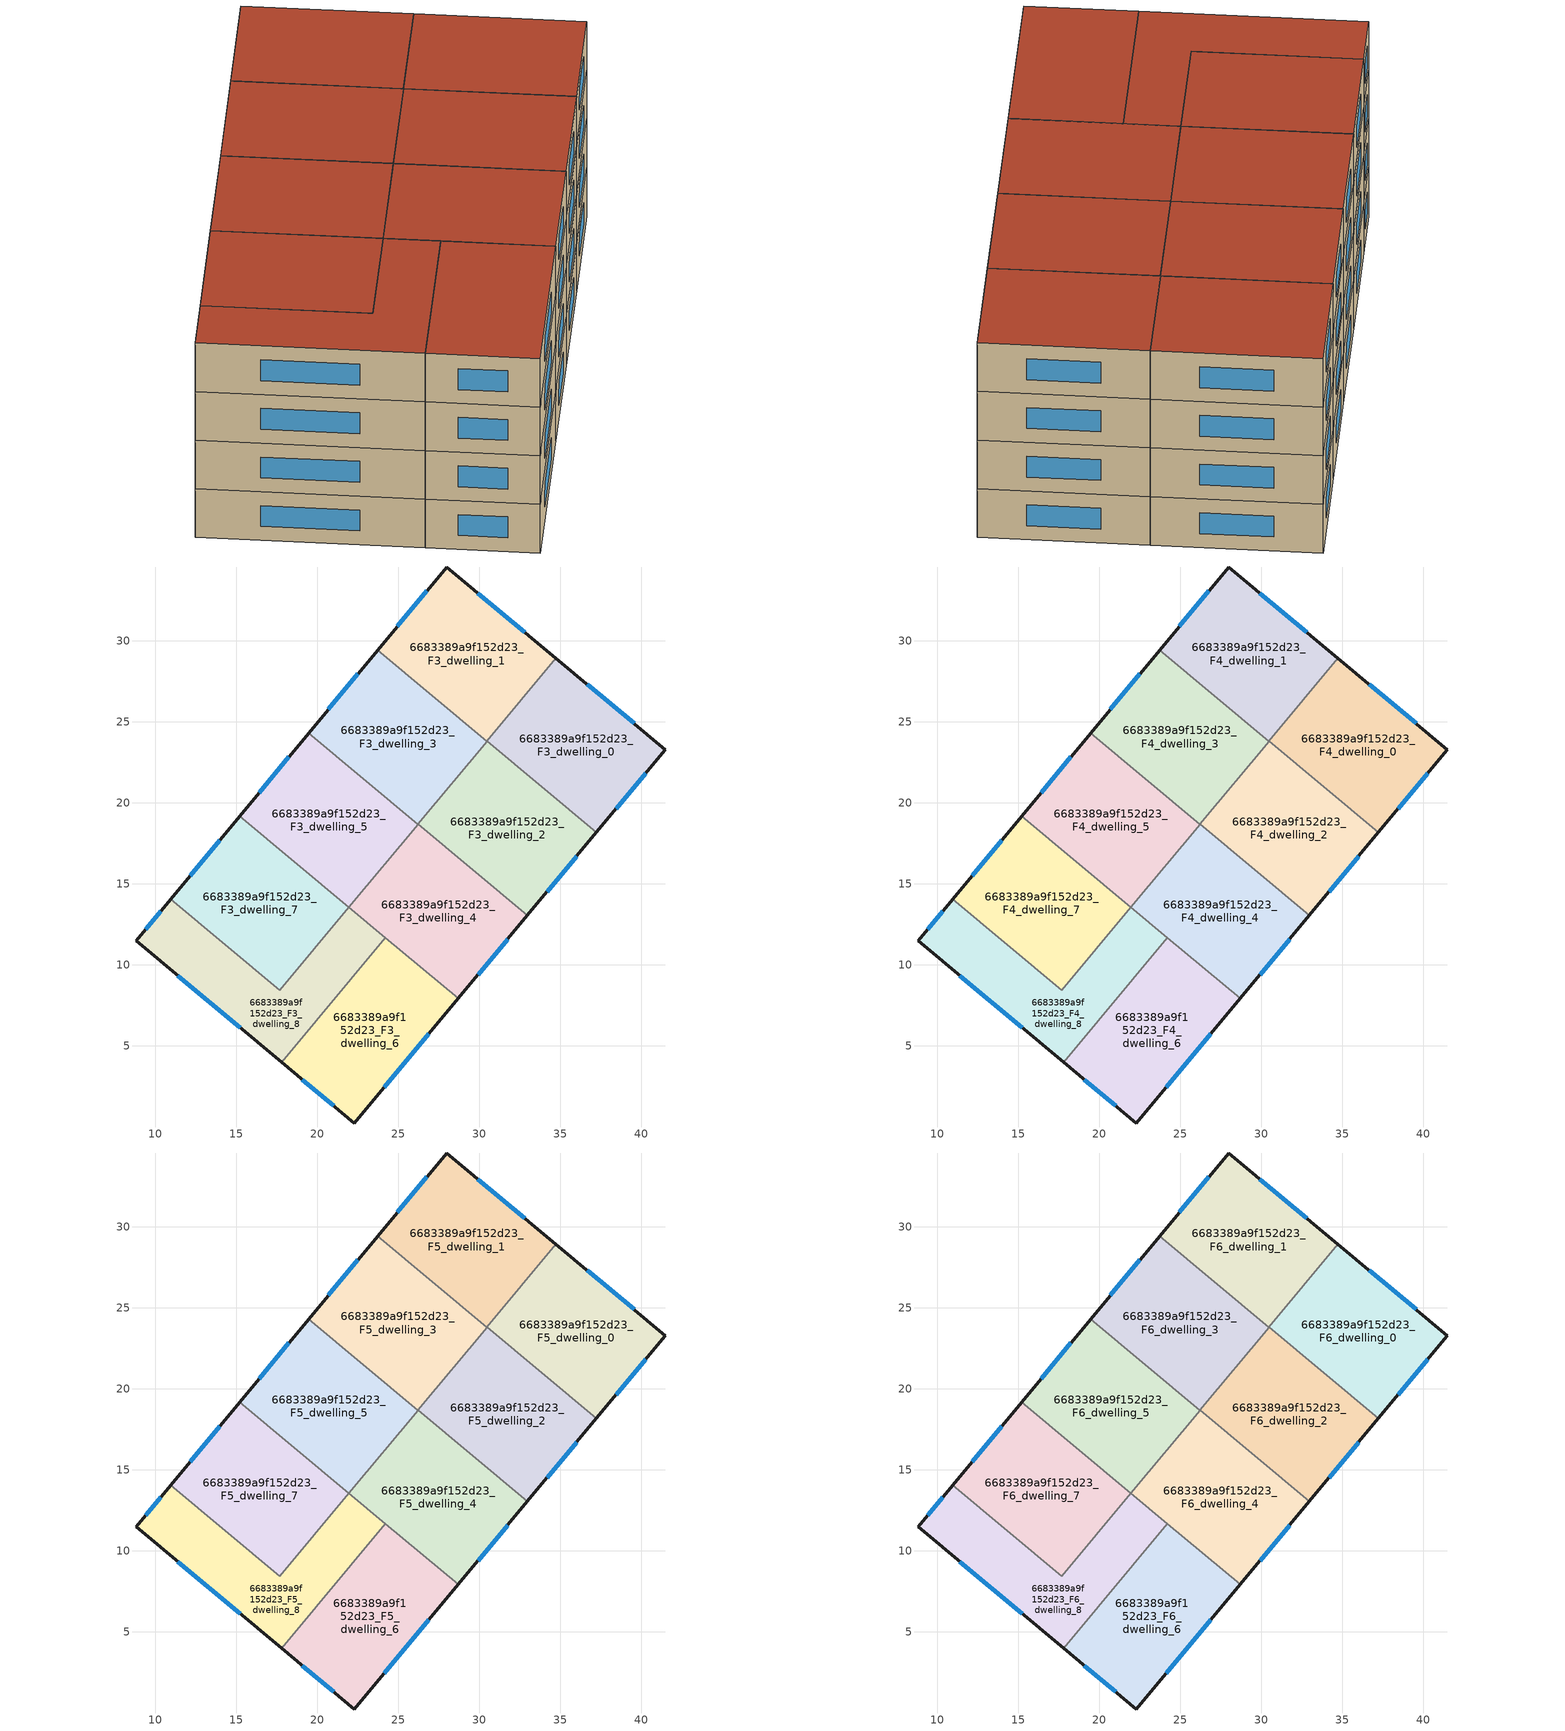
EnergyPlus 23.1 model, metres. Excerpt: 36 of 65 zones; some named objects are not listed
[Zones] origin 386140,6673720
6683389a9f152d23_F3_dwelling_0
 floor to 6683389a9f152d23_F2_dwelling_0 (EU_floor_Construction): 41.48,23.28 37.22,18.17 30.47,23.79 34.72,28.91 z9
 wall outside (EU_wall_Construction): 37.22,18.17 41.48,23.28 34.72,28.91 z9:12
 wall to 6683389a9f152d23_F3_dwelling_1 (EU_wall_Construction): 34.72,28.91 30.47,23.79 z9:12
 wall to 6683389a9f152d23_F3_dwelling_2 (EU_wall_Construction): 30.47,23.79 37.22,18.17 z9:12
 window (EU_Window_Construction): 39.55,24.89 36.65,27.3 / 38.44,19.63 40.26,21.82 z9.86:11.14
6683389a9f152d23_F3_dwelling_1
 floor to 6683389a9f152d23_F2_dwelling_1 (EU_floor_Construction): 34.72,28.91 30.47,23.79 23.72,29.41 27.97,34.54 z9
 wall outside (EU_wall_Construction): 34.72,28.91 27.97,34.54 23.72,29.41 z9:12
 wall to 6683389a9f152d23_F3_dwelling_3 (EU_wall_Construction): 23.72,29.41 30.47,23.79 z9:12
 window (EU_Window_Construction): 26.76,33.08 24.93,30.88 / 32.8,30.52 29.9,32.93 z9.86:11.14
6683389a9f152d23_F3_dwelling_2
 floor to 6683389a9f152d23_F2_dwelling_2 (EU_floor_Construction): 37.22,18.17 32.96,13.05 26.21,18.67 30.47,23.79 z9
 wall outside (EU_wall_Construction): 32.96,13.05 37.22,18.17 z9:12
 wall to 6683389a9f152d23_F3_dwelling_3 (EU_wall_Construction): 30.47,23.79 26.21,18.67 z9:12
 wall to 6683389a9f152d23_F3_dwelling_4 (EU_wall_Construction): 26.21,18.67 32.96,13.05 z9:12
 window (EU_Window_Construction): 34.18,14.51 36.01,16.7 z9.86:11.14
6683389a9f152d23_F3_dwelling_3
 floor to 6683389a9f152d23_F2_dwelling_3 (EU_floor_Construction): 30.47,23.79 26.21,18.67 19.46,24.29 23.72,29.41 z9
 wall outside (EU_wall_Construction): 23.72,29.41 19.46,24.29 z9:12
 wall to 6683389a9f152d23_F3_dwelling_5 (EU_wall_Construction): 19.46,24.29 26.21,18.67 z9:12
 window (EU_Window_Construction): 22.5,27.95 20.68,25.75 z9.86:11.14
6683389a9f152d23_F3_dwelling_4
 floor to 6683389a9f152d23_F2_dwelling_4 (EU_floor_Construction): 32.96,13.05 28.7,7.92 21.95,13.54 26.21,18.67 z9
 wall outside (EU_wall_Construction): 28.7,7.92 32.96,13.05 z9:12
 wall to 6683389a9f152d23_F3_dwelling_5 (EU_wall_Construction): 26.21,18.67 21.95,13.54 z9:12
 wall to 6683389a9f152d23_F3_dwelling_6 (EU_wall_Construction): 24.2,11.67 28.7,7.92 z9:12
 wall to 6683389a9f152d23_F3_dwelling_8 (EU_wall_Construction): 21.95,13.54 24.2,11.67 z9:12
 window (EU_Window_Construction): 29.92,9.39 31.74,11.58 z9.86:11.14
6683389a9f152d23_F3_dwelling_5
 floor to 6683389a9f152d23_F2_dwelling_5 (EU_floor_Construction): 26.21,18.67 21.95,13.54 15.2,19.16 19.46,24.29 z9
 wall outside (EU_wall_Construction): 19.46,24.29 15.2,19.16 z9:12
 wall to 6683389a9f152d23_F3_dwelling_7 (EU_wall_Construction): 15.2,19.16 21.95,13.54 z9:12
 window (EU_Window_Construction): 18.24,22.82 16.42,20.63 z9.86:11.14
6683389a9f152d23_F3_dwelling_6
 floor to 6683389a9f152d23_F2_dwelling_6 (EU_floor_Construction): 28.7,7.92 22.29,0.24 17.8,3.98 24.2,11.67 z9
 wall outside (EU_wall_Construction): 17.8,3.98 22.29,0.24 28.7,7.92 z9:12
 wall to 6683389a9f152d23_F3_dwelling_8 (EU_wall_Construction): 24.2,11.67 17.8,3.98 z9:12
 window (EU_Window_Construction): 19.08,2.91 21.01,1.3 / 24.12,2.43 26.87,5.73 z9.86:11.14
6683389a9f152d23_F3_dwelling_7
 floor to 6683389a9f152d23_F2_dwelling_7 (EU_floor_Construction): 21.95,13.54 17.68,8.42 10.94,14.03 15.2,19.16 z9
 wall outside (EU_wall_Construction): 15.2,19.16 10.94,14.03 z9:12
 wall to 6683389a9f152d23_F3_dwelling_8 (EU_wall_Construction): 10.94,14.03 17.68,8.42 21.95,13.54 z9:12
 window (EU_Window_Construction): 13.99,17.7 12.16,15.5 z9.86:11.14
6683389a9f152d23_F3_dwelling_8
 floor to 6683389a9f152d23_F2_dwelling_8 (EU_floor_Construction): 21.95,13.54 24.2,11.67 17.8,3.98 8.82,11.47 10.94,14.03 17.68,8.42 z9
 wall outside (EU_wall_Construction): 10.94,14.03 8.82,11.47 17.8,3.98 z9:12
 window (EU_Window_Construction): 11.38,9.33 15.23,6.12 / 10.34,13.3 9.42,12.2 z9.86:11.14
6683389a9f152d23_F4_dwelling_0
 floor to 6683389a9f152d23_F3_dwelling_0 (EU_floor_Construction): 41.48,23.28 37.22,18.17 30.47,23.79 34.72,28.91 z12
 wall outside (EU_wall_Construction): 37.22,18.17 41.48,23.28 34.72,28.91 z12:15
 wall to 6683389a9f152d23_F4_dwelling_1 (EU_wall_Construction): 34.72,28.91 30.47,23.79 z12:15
 wall to 6683389a9f152d23_F4_dwelling_2 (EU_wall_Construction): 30.47,23.79 37.22,18.17 z12:15
 window (EU_Window_Construction): 39.55,24.89 36.65,27.3 / 38.44,19.63 40.26,21.82 z12.86:14.14
6683389a9f152d23_F4_dwelling_1
 floor to 6683389a9f152d23_F3_dwelling_1 (EU_floor_Construction): 34.72,28.91 30.47,23.79 23.72,29.41 27.97,34.54 z12
 wall outside (EU_wall_Construction): 34.72,28.91 27.97,34.54 23.72,29.41 z12:15
 wall to 6683389a9f152d23_F4_dwelling_3 (EU_wall_Construction): 23.72,29.41 30.47,23.79 z12:15
 window (EU_Window_Construction): 26.76,33.08 24.93,30.88 / 32.8,30.52 29.9,32.93 z12.86:14.14
6683389a9f152d23_F4_dwelling_2
 floor to 6683389a9f152d23_F3_dwelling_2 (EU_floor_Construction): 37.22,18.17 32.96,13.05 26.21,18.67 30.47,23.79 z12
 wall outside (EU_wall_Construction): 32.96,13.05 37.22,18.17 z12:15
 wall to 6683389a9f152d23_F4_dwelling_3 (EU_wall_Construction): 30.47,23.79 26.21,18.67 z12:15
 wall to 6683389a9f152d23_F4_dwelling_4 (EU_wall_Construction): 26.21,18.67 32.96,13.05 z12:15
 window (EU_Window_Construction): 34.18,14.51 36.01,16.7 z12.86:14.14
6683389a9f152d23_F4_dwelling_3
 floor to 6683389a9f152d23_F3_dwelling_3 (EU_floor_Construction): 30.47,23.79 26.21,18.67 19.46,24.29 23.72,29.41 z12
 wall outside (EU_wall_Construction): 23.72,29.41 19.46,24.29 z12:15
 wall to 6683389a9f152d23_F4_dwelling_5 (EU_wall_Construction): 19.46,24.29 26.21,18.67 z12:15
 window (EU_Window_Construction): 22.5,27.95 20.68,25.75 z12.86:14.14
6683389a9f152d23_F4_dwelling_4
 floor to 6683389a9f152d23_F3_dwelling_4 (EU_floor_Construction): 32.96,13.05 28.7,7.92 21.95,13.54 26.21,18.67 z12
 wall outside (EU_wall_Construction): 28.7,7.92 32.96,13.05 z12:15
 wall to 6683389a9f152d23_F4_dwelling_5 (EU_wall_Construction): 26.21,18.67 21.95,13.54 z12:15
 wall to 6683389a9f152d23_F4_dwelling_6 (EU_wall_Construction): 24.2,11.67 28.7,7.92 z12:15
 wall to 6683389a9f152d23_F4_dwelling_8 (EU_wall_Construction): 21.95,13.54 24.2,11.67 z12:15
 window (EU_Window_Construction): 29.92,9.39 31.74,11.58 z12.86:14.14
6683389a9f152d23_F4_dwelling_5
 floor to 6683389a9f152d23_F3_dwelling_5 (EU_floor_Construction): 26.21,18.67 21.95,13.54 15.2,19.16 19.46,24.29 z12
 wall outside (EU_wall_Construction): 19.46,24.29 15.2,19.16 z12:15
 wall to 6683389a9f152d23_F4_dwelling_7 (EU_wall_Construction): 15.2,19.16 21.95,13.54 z12:15
 window (EU_Window_Construction): 18.24,22.82 16.42,20.63 z12.86:14.14
6683389a9f152d23_F4_dwelling_6
 floor to 6683389a9f152d23_F3_dwelling_6 (EU_floor_Construction): 28.7,7.92 22.29,0.24 17.8,3.98 24.2,11.67 z12
 wall outside (EU_wall_Construction): 17.8,3.98 22.29,0.24 28.7,7.92 z12:15
 wall to 6683389a9f152d23_F4_dwelling_8 (EU_wall_Construction): 24.2,11.67 17.8,3.98 z12:15
 window (EU_Window_Construction): 19.08,2.91 21.01,1.3 / 24.12,2.43 26.87,5.73 z12.86:14.14
6683389a9f152d23_F4_dwelling_7
 floor to 6683389a9f152d23_F3_dwelling_7 (EU_floor_Construction): 21.95,13.54 17.68,8.42 10.94,14.03 15.2,19.16 z12
 wall outside (EU_wall_Construction): 15.2,19.16 10.94,14.03 z12:15
 wall to 6683389a9f152d23_F4_dwelling_8 (EU_wall_Construction): 10.94,14.03 17.68,8.42 21.95,13.54 z12:15
 window (EU_Window_Construction): 13.99,17.7 12.16,15.5 z12.86:14.14
6683389a9f152d23_F4_dwelling_8
 floor to 6683389a9f152d23_F3_dwelling_8 (EU_floor_Construction): 21.95,13.54 24.2,11.67 17.8,3.98 8.82,11.47 10.94,14.03 17.68,8.42 z12
 wall outside (EU_wall_Construction): 10.94,14.03 8.82,11.47 17.8,3.98 z12:15
 window (EU_Window_Construction): 11.38,9.33 15.23,6.12 / 10.34,13.3 9.42,12.2 z12.86:14.14
6683389a9f152d23_F5_dwelling_0
 floor to 6683389a9f152d23_F4_dwelling_0 (EU_floor_Construction): 41.48,23.28 37.22,18.17 30.47,23.79 34.72,28.91 z15
 wall outside (EU_wall_Construction): 37.22,18.17 41.48,23.28 34.72,28.91 z15:18
 wall to 6683389a9f152d23_F5_dwelling_1 (EU_wall_Construction): 34.72,28.91 30.47,23.79 z15:18
 wall to 6683389a9f152d23_F5_dwelling_2 (EU_wall_Construction): 30.47,23.79 37.22,18.17 z15:18
 window (EU_Window_Construction): 39.55,24.89 36.65,27.3 / 38.44,19.63 40.26,21.82 z15.86:17.14
6683389a9f152d23_F5_dwelling_1
 floor to 6683389a9f152d23_F4_dwelling_1 (EU_floor_Construction): 34.72,28.91 30.47,23.79 23.72,29.41 27.97,34.54 z15
 wall outside (EU_wall_Construction): 34.72,28.91 27.97,34.54 23.72,29.41 z15:18
 wall to 6683389a9f152d23_F5_dwelling_3 (EU_wall_Construction): 23.72,29.41 30.47,23.79 z15:18
 window (EU_Window_Construction): 26.76,33.08 24.93,30.88 / 32.8,30.52 29.9,32.93 z15.86:17.14
6683389a9f152d23_F5_dwelling_2
 floor to 6683389a9f152d23_F4_dwelling_2 (EU_floor_Construction): 37.22,18.17 32.96,13.05 26.21,18.67 30.47,23.79 z15
 wall outside (EU_wall_Construction): 32.96,13.05 37.22,18.17 z15:18
 wall to 6683389a9f152d23_F5_dwelling_3 (EU_wall_Construction): 30.47,23.79 26.21,18.67 z15:18
 wall to 6683389a9f152d23_F5_dwelling_4 (EU_wall_Construction): 26.21,18.67 32.96,13.05 z15:18
 window (EU_Window_Construction): 34.18,14.51 36.01,16.7 z15.86:17.14
6683389a9f152d23_F5_dwelling_3
 floor to 6683389a9f152d23_F4_dwelling_3 (EU_floor_Construction): 30.47,23.79 26.21,18.67 19.46,24.29 23.72,29.41 z15
 wall outside (EU_wall_Construction): 23.72,29.41 19.46,24.29 z15:18
 wall to 6683389a9f152d23_F5_dwelling_5 (EU_wall_Construction): 19.46,24.29 26.21,18.67 z15:18
 window (EU_Window_Construction): 22.5,27.95 20.68,25.75 z15.86:17.14
6683389a9f152d23_F5_dwelling_4
 floor to 6683389a9f152d23_F4_dwelling_4 (EU_floor_Construction): 32.96,13.05 28.7,7.92 21.95,13.54 26.21,18.67 z15
 wall outside (EU_wall_Construction): 28.7,7.92 32.96,13.05 z15:18
 wall to 6683389a9f152d23_F5_dwelling_5 (EU_wall_Construction): 26.21,18.67 21.95,13.54 z15:18
 wall to 6683389a9f152d23_F5_dwelling_6 (EU_wall_Construction): 24.2,11.67 28.7,7.92 z15:18
 wall to 6683389a9f152d23_F5_dwelling_8 (EU_wall_Construction): 21.95,13.54 24.2,11.67 z15:18
 window (EU_Window_Construction): 29.92,9.39 31.74,11.58 z15.86:17.14
6683389a9f152d23_F5_dwelling_5
 floor to 6683389a9f152d23_F4_dwelling_5 (EU_floor_Construction): 26.21,18.67 21.95,13.54 15.2,19.16 19.46,24.29 z15
 wall outside (EU_wall_Construction): 19.46,24.29 15.2,19.16 z15:18
 wall to 6683389a9f152d23_F5_dwelling_7 (EU_wall_Construction): 15.2,19.16 21.95,13.54 z15:18
 window (EU_Window_Construction): 18.24,22.82 16.42,20.63 z15.86:17.14
6683389a9f152d23_F5_dwelling_6
 floor to 6683389a9f152d23_F4_dwelling_6 (EU_floor_Construction): 28.7,7.92 22.29,0.24 17.8,3.98 24.2,11.67 z15
 wall outside (EU_wall_Construction): 17.8,3.98 22.29,0.24 28.7,7.92 z15:18
 wall to 6683389a9f152d23_F5_dwelling_8 (EU_wall_Construction): 24.2,11.67 17.8,3.98 z15:18
 window (EU_Window_Construction): 19.08,2.91 21.01,1.3 / 24.12,2.43 26.87,5.73 z15.86:17.14
6683389a9f152d23_F5_dwelling_7
 floor to 6683389a9f152d23_F4_dwelling_7 (EU_floor_Construction): 21.95,13.54 17.68,8.42 10.94,14.03 15.2,19.16 z15
 wall outside (EU_wall_Construction): 15.2,19.16 10.94,14.03 z15:18
 wall to 6683389a9f152d23_F5_dwelling_8 (EU_wall_Construction): 10.94,14.03 17.68,8.42 21.95,13.54 z15:18
 window (EU_Window_Construction): 13.99,17.7 12.16,15.5 z15.86:17.14
6683389a9f152d23_F5_dwelling_8
 floor to 6683389a9f152d23_F4_dwelling_8 (EU_floor_Construction): 21.95,13.54 24.2,11.67 17.8,3.98 8.82,11.47 10.94,14.03 17.68,8.42 z15
 wall outside (EU_wall_Construction): 10.94,14.03 8.82,11.47 17.8,3.98 z15:18
 window (EU_Window_Construction): 11.38,9.33 15.23,6.12 / 10.34,13.3 9.42,12.2 z15.86:17.14
6683389a9f152d23_F6_dwelling_0
 floor to 6683389a9f152d23_F5_dwelling_0 (EU_floor_Construction): 41.48,23.28 37.22,18.17 30.47,23.79 34.72,28.91 z18
 wall outside (EU_wall_Construction): 37.22,18.17 41.48,23.28 34.72,28.91 z18:21
 wall to 6683389a9f152d23_F6_dwelling_1 (EU_wall_Construction): 34.72,28.91 30.47,23.79 z18:21
 wall to 6683389a9f152d23_F6_dwelling_2 (EU_wall_Construction): 30.47,23.79 37.22,18.17 z18:21
 window (EU_Window_Construction): 39.55,24.89 36.65,27.3 / 38.44,19.63 40.26,21.82 z18.86:20.14
 roof outside (EU_roof_Construction): 37.22,18.17 41.48,23.28 34.72,28.91 30.47,23.79 z21
6683389a9f152d23_F6_dwelling_1
 floor to 6683389a9f152d23_F5_dwelling_1 (EU_floor_Construction): 34.72,28.91 30.47,23.79 23.72,29.41 27.97,34.54 z18
 wall outside (EU_wall_Construction): 34.72,28.91 27.97,34.54 23.72,29.41 z18:21
 wall to 6683389a9f152d23_F6_dwelling_3 (EU_wall_Construction): 23.72,29.41 30.47,23.79 z18:21
 window (EU_Window_Construction): 26.76,33.08 24.93,30.88 / 32.8,30.52 29.9,32.93 z18.86:20.14
 roof outside (EU_roof_Construction): 30.47,23.79 34.72,28.91 27.97,34.54 23.72,29.41 z21
6683389a9f152d23_F6_dwelling_2
 floor to 6683389a9f152d23_F5_dwelling_2 (EU_floor_Construction): 37.22,18.17 32.96,13.05 26.21,18.67 30.47,23.79 z18
 wall outside (EU_wall_Construction): 32.96,13.05 37.22,18.17 z18:21
 wall to 6683389a9f152d23_F6_dwelling_3 (EU_wall_Construction): 30.47,23.79 26.21,18.67 z18:21
 wall to 6683389a9f152d23_F6_dwelling_4 (EU_wall_Construction): 26.21,18.67 32.96,13.05 z18:21
 window (EU_Window_Construction): 34.18,14.51 36.01,16.7 z18.86:20.14
 roof outside (EU_roof_Construction): 32.96,13.05 37.22,18.17 30.47,23.79 26.21,18.67 z21
6683389a9f152d23_F6_dwelling_3
 floor to 6683389a9f152d23_F5_dwelling_3 (EU_floor_Construction): 30.47,23.79 26.21,18.67 19.46,24.29 23.72,29.41 z18
 wall outside (EU_wall_Construction): 23.72,29.41 19.46,24.29 z18:21
 wall to 6683389a9f152d23_F6_dwelling_5 (EU_wall_Construction): 19.46,24.29 26.21,18.67 z18:21
 window (EU_Window_Construction): 22.5,27.95 20.68,25.75 z18.86:20.14
 roof outside (EU_roof_Construction): 26.21,18.67 30.47,23.79 23.72,29.41 19.46,24.29 z21
6683389a9f152d23_F6_dwelling_4
 floor to 6683389a9f152d23_F5_dwelling_4 (EU_floor_Construction): 32.96,13.05 28.7,7.92 21.95,13.54 26.21,18.67 z18
 wall outside (EU_wall_Construction): 28.7,7.92 32.96,13.05 z18:21
 wall to 6683389a9f152d23_F6_dwelling_5 (EU_wall_Construction): 26.21,18.67 21.95,13.54 z18:21
 wall to 6683389a9f152d23_F6_dwelling_6 (EU_wall_Construction): 24.2,11.67 28.7,7.92 z18:21
 wall to 6683389a9f152d23_F6_dwelling_8 (EU_wall_Construction): 21.95,13.54 24.2,11.67 z18:21
 window (EU_Window_Construction): 29.92,9.39 31.74,11.58 z18.86:20.14
 roof outside (EU_roof_Construction): 28.7,7.92 32.96,13.05 26.21,18.67 21.95,13.54 z21
6683389a9f152d23_F6_dwelling_5
 floor to 6683389a9f152d23_F5_dwelling_5 (EU_floor_Construction): 26.21,18.67 21.95,13.54 15.2,19.16 19.46,24.29 z18
 wall outside (EU_wall_Construction): 19.46,24.29 15.2,19.16 z18:21
 wall to 6683389a9f152d23_F6_dwelling_7 (EU_wall_Construction): 15.2,19.16 21.95,13.54 z18:21
 window (EU_Window_Construction): 18.24,22.82 16.42,20.63 z18.86:20.14
 roof outside (EU_roof_Construction): 21.95,13.54 26.21,18.67 19.46,24.29 15.2,19.16 z21
6683389a9f152d23_F6_dwelling_6
 floor to 6683389a9f152d23_F5_dwelling_6 (EU_floor_Construction): 28.7,7.92 22.29,0.24 17.8,3.98 24.2,11.67 z18
 wall outside (EU_wall_Construction): 17.8,3.98 22.29,0.24 28.7,7.92 z18:21
 wall to 6683389a9f152d23_F6_dwelling_8 (EU_wall_Construction): 24.2,11.67 17.8,3.98 z18:21
 window (EU_Window_Construction): 19.08,2.91 21.01,1.3 / 24.12,2.43 26.87,5.73 z18.86:20.14
 roof outside (EU_roof_Construction): 22.29,0.24 28.7,7.92 24.2,11.67 17.8,3.98 z21
6683389a9f152d23_F6_dwelling_7
 floor to 6683389a9f152d23_F5_dwelling_7 (EU_floor_Construction): 21.95,13.54 17.68,8.42 10.94,14.03 15.2,19.16 z18
 wall outside (EU_wall_Construction): 15.2,19.16 10.94,14.03 z18:21
 wall to 6683389a9f152d23_F6_dwelling_8 (EU_wall_Construction): 10.94,14.03 17.68,8.42 21.95,13.54 z18:21
 window (EU_Window_Construction): 13.99,17.7 12.16,15.5 z18.86:20.14
 roof outside (EU_roof_Construction): 17.68,8.42 21.95,13.54 15.2,19.16 10.94,14.03 z21
6683389a9f152d23_F6_dwelling_8
 floor to 6683389a9f152d23_F5_dwelling_8 (EU_floor_Construction): 21.95,13.54 24.2,11.67 17.8,3.98 8.82,11.47 10.94,14.03 17.68,8.42 z18
 wall outside (EU_wall_Construction): 10.94,14.03 8.82,11.47 17.8,3.98 z18:21
 window (EU_Window_Construction): 11.38,9.33 15.23,6.12 / 10.34,13.3 9.42,12.2 z18.86:20.14
 roof outside (EU_roof_Construction): 17.8,3.98 24.2,11.67 21.95,13.54 17.68,8.42 10.94,14.03 8.82,11.47 z21
[Building]
EU S2 Campaign: North Axis=0; Terrain=City; Solar Distribution=FullExterior
[Site:Location]
Helsinki-Vantaa.AP: Latitude=60.317; Longitude=24.963; Time Zone=2; Elevation=54.6
[SizingPeriod:WeatherFileDays]
AnnualSizingPeriod: Begin Month=1; Begin Day of Month=1; End Month=12; End Day of Month=31; Day of Week for Start Day=Monday; Use Weather File Daylight Saving Period=No; Use Weather File Rain and Snow Indicators=No
[MATERIAL]
EU_InternalMass_Material: Roughness=MediumRough; Thickness=0.1; Conductivity=1; Density=1800; Specific Heat=900; Thermal Absorptance=0.9; Solar Absorptance=0.7; Visible Absorptance=0.7
[MATERIAL:NOMASS] Roughness=MediumRough; Thermal Absorptance=0.9; Solar Absorptance=0.7; Visible Absorptance=0.7
Name | Thermal Resistance
EU_wall_NoMass | 1.10183
EU_roof_NoMass; EU_floor_NoMass | 1.70606
[WINDOWMATERIAL:SIMPLEGLAZINGSYSTEM]
EU_Window_SimpleGlazing: UFactor=3.11035; Solar Heat Gain Coefficient=0.8; Visible Transmittance=0.8
[CONSTRUCTION]
EU_wall_Construction: EU_wall_NoMass
EU_roof_Construction: EU_roof_NoMass
EU_floor_Construction: EU_floor_NoMass
EU_Window_Construction: EU_Window_SimpleGlazing
EU_InternalMass_Construction: EU_InternalMass_Material
[ZONE] Type=1; Multiplier=1; Ceiling Height=autocalculate; Floor Area=autocalculate; Part of Total Floor Area=Yes
Name | Volume
6683389a9f152d23_F3_dwelling_0; 6683389a9f152d23_F4_dwelling_0; 6683389a9f152d23_F5_dwelling_0; 6683389a9f152d23_F6_dwelling_0 | 175.609
6683389a9f152d23_F3_dwelling_1; 6683389a9f152d23_F4_dwelling_1; 6683389a9f152d23_F5_dwelling_1; 6683389a9f152d23_F6_dwelling_1 | 175.608
6683389a9f152d23_F3_dwelling_2; 6683389a9f152d23_F4_dwelling_2; 6683389a9f152d23_F5_dwelling_2; 6683389a9f152d23_F6_dwelling_2 | 175.567
6683389a9f152d23_F3_dwelling_3; 6683389a9f152d23_F4_dwelling_3; 6683389a9f152d23_F5_dwelling_3; 6683389a9f152d23_F6_dwelling_3 | 175.58
6683389a9f152d23_F3_dwelling_4; 6683389a9f152d23_F4_dwelling_4; 6683389a9f152d23_F5_dwelling_4; 6683389a9f152d23_F6_dwelling_4 | 175.613
6683389a9f152d23_F3_dwelling_5; 6683389a9f152d23_F4_dwelling_5; 6683389a9f152d23_F5_dwelling_5; 6683389a9f152d23_F6_dwelling_5 | 175.591
6683389a9f152d23_F3_dwelling_6; 6683389a9f152d23_F4_dwelling_6; 6683389a9f152d23_F5_dwelling_6; 6683389a9f152d23_F6_dwelling_6 | 175.581
6683389a9f152d23_F3_dwelling_7; 6683389a9f152d23_F4_dwelling_7; 6683389a9f152d23_F5_dwelling_7; 6683389a9f152d23_F6_dwelling_7 | 175.585
6683389a9f152d23_F3_dwelling_8; 6683389a9f152d23_F4_dwelling_8; 6683389a9f152d23_F5_dwelling_8; 6683389a9f152d23_F6_dwelling_8 | 175.595
[INTERNALMASS] Construction=EU_InternalMass_Construction
Name | Zone or ZoneList | Surface Area
6683389a9f152d23_F3_dwelling_0_EU_InternalMass | 6683389a9f152d23_F3_dwelling_0 | 58.5366
6683389a9f152d23_F3_dwelling_1_EU_InternalMass | 6683389a9f152d23_F3_dwelling_1 | 58.5367
6683389a9f152d23_F3_dwelling_2_EU_InternalMass | 6683389a9f152d23_F3_dwelling_2 | 58.5224
6683389a9f152d23_F3_dwelling_3_EU_InternalMass | 6683389a9f152d23_F3_dwelling_3 | 58.5261
6683389a9f152d23_F3_dwelling_4_EU_InternalMass | 6683389a9f152d23_F3_dwelling_4 | 58.5368
6683389a9f152d23_F3_dwelling_5_EU_InternalMass | 6683389a9f152d23_F3_dwelling_5 | 58.5287
6683389a9f152d23_F3_dwelling_6_EU_InternalMass | 6683389a9f152d23_F3_dwelling_6 | 58.5263
6683389a9f152d23_F3_dwelling_7_EU_InternalMass | 6683389a9f152d23_F3_dwelling_7 | 58.5305
6683389a9f152d23_F3_dwelling_8_EU_InternalMass | 6683389a9f152d23_F3_dwelling_8 | 58.5316
6683389a9f152d23_F4_dwelling_0_EU_InternalMass | 6683389a9f152d23_F4_dwelling_0 | 58.5366
6683389a9f152d23_F4_dwelling_1_EU_InternalMass | 6683389a9f152d23_F4_dwelling_1 | 58.5367
6683389a9f152d23_F4_dwelling_2_EU_InternalMass | 6683389a9f152d23_F4_dwelling_2 | 58.5224
6683389a9f152d23_F4_dwelling_3_EU_InternalMass | 6683389a9f152d23_F4_dwelling_3 | 58.5261
6683389a9f152d23_F4_dwelling_4_EU_InternalMass | 6683389a9f152d23_F4_dwelling_4 | 58.5368
6683389a9f152d23_F4_dwelling_5_EU_InternalMass | 6683389a9f152d23_F4_dwelling_5 | 58.5287
6683389a9f152d23_F4_dwelling_6_EU_InternalMass | 6683389a9f152d23_F4_dwelling_6 | 58.5263
6683389a9f152d23_F4_dwelling_7_EU_InternalMass | 6683389a9f152d23_F4_dwelling_7 | 58.5305
6683389a9f152d23_F4_dwelling_8_EU_InternalMass | 6683389a9f152d23_F4_dwelling_8 | 58.5316
6683389a9f152d23_F5_dwelling_0_EU_InternalMass | 6683389a9f152d23_F5_dwelling_0 | 58.5366
6683389a9f152d23_F5_dwelling_1_EU_InternalMass | 6683389a9f152d23_F5_dwelling_1 | 58.5367
6683389a9f152d23_F5_dwelling_2_EU_InternalMass | 6683389a9f152d23_F5_dwelling_2 | 58.5224
6683389a9f152d23_F5_dwelling_3_EU_InternalMass | 6683389a9f152d23_F5_dwelling_3 | 58.5261
6683389a9f152d23_F5_dwelling_4_EU_InternalMass | 6683389a9f152d23_F5_dwelling_4 | 58.5368
6683389a9f152d23_F5_dwelling_5_EU_InternalMass | 6683389a9f152d23_F5_dwelling_5 | 58.5287
6683389a9f152d23_F5_dwelling_6_EU_InternalMass | 6683389a9f152d23_F5_dwelling_6 | 58.5263
6683389a9f152d23_F5_dwelling_7_EU_InternalMass | 6683389a9f152d23_F5_dwelling_7 | 58.5305
6683389a9f152d23_F5_dwelling_8_EU_InternalMass | 6683389a9f152d23_F5_dwelling_8 | 58.5316
6683389a9f152d23_F6_dwelling_0_EU_InternalMass | 6683389a9f152d23_F6_dwelling_0 | 58.5366
6683389a9f152d23_F6_dwelling_1_EU_InternalMass | 6683389a9f152d23_F6_dwelling_1 | 58.5367
6683389a9f152d23_F6_dwelling_2_EU_InternalMass | 6683389a9f152d23_F6_dwelling_2 | 58.5224
6683389a9f152d23_F6_dwelling_3_EU_InternalMass | 6683389a9f152d23_F6_dwelling_3 | 58.5261
6683389a9f152d23_F6_dwelling_4_EU_InternalMass | 6683389a9f152d23_F6_dwelling_4 | 58.5368
6683389a9f152d23_F6_dwelling_5_EU_InternalMass | 6683389a9f152d23_F6_dwelling_5 | 58.5287
6683389a9f152d23_F6_dwelling_6_EU_InternalMass | 6683389a9f152d23_F6_dwelling_6 | 58.5263
6683389a9f152d23_F6_dwelling_7_EU_InternalMass | 6683389a9f152d23_F6_dwelling_7 | 58.5305
6683389a9f152d23_F6_dwelling_8_EU_InternalMass | 6683389a9f152d23_F6_dwelling_8 | 58.5316
[OTHEREQUIPMENT] Fuel Type=Electricity; Design Level Calculation Method=Watts/Area; Power per Zone Floor Area=1; Fraction Latent=0; Fraction Radiant=0; Fraction Lost=0; Carbon Dioxide Generation Rate=0; EndUse Subcategory=EU_Step8_InternalGains
Name | Zone or ZoneList or Space or SpaceList | Schedule
EU_Step8_InternalGain_6683389a9f152d23_F3_dwelling_0_f000 | 6683389a9f152d23_F3_dwelling_0 | EU_Step8_GainSchedule_6683389a9f152d23_F3_dwelling_0_f000
EU_Step8_InternalGain_6683389a9f152d23_F3_dwelling_1_f000 | 6683389a9f152d23_F3_dwelling_1 | EU_Step8_GainSchedule_6683389a9f152d23_F3_dwelling_1_f000
EU_Step8_InternalGain_6683389a9f152d23_F3_dwelling_2_f000 | 6683389a9f152d23_F3_dwelling_2 | EU_Step8_GainSchedule_6683389a9f152d23_F3_dwelling_2_f000
EU_Step8_InternalGain_6683389a9f152d23_F3_dwelling_3_f000 | 6683389a9f152d23_F3_dwelling_3 | EU_Step8_GainSchedule_6683389a9f152d23_F3_dwelling_3_f000
EU_Step8_InternalGain_6683389a9f152d23_F3_dwelling_4_f000 | 6683389a9f152d23_F3_dwelling_4 | EU_Step8_GainSchedule_6683389a9f152d23_F3_dwelling_4_f000
EU_Step8_InternalGain_6683389a9f152d23_F3_dwelling_5_f000 | 6683389a9f152d23_F3_dwelling_5 | EU_Step8_GainSchedule_6683389a9f152d23_F3_dwelling_5_f000
EU_Step8_InternalGain_6683389a9f152d23_F3_dwelling_6_f000 | 6683389a9f152d23_F3_dwelling_6 | EU_Step8_GainSchedule_6683389a9f152d23_F3_dwelling_6_f000
EU_Step8_InternalGain_6683389a9f152d23_F3_dwelling_7_f000 | 6683389a9f152d23_F3_dwelling_7 | EU_Step8_GainSchedule_6683389a9f152d23_F3_dwelling_7_f000
EU_Step8_InternalGain_6683389a9f152d23_F3_dwelling_8_f000 | 6683389a9f152d23_F3_dwelling_8 | EU_Step8_GainSchedule_6683389a9f152d23_F3_dwelling_8_f000
EU_Step8_InternalGain_6683389a9f152d23_F4_dwelling_0_f000 | 6683389a9f152d23_F4_dwelling_0 | EU_Step8_GainSchedule_6683389a9f152d23_F4_dwelling_0_f000
EU_Step8_InternalGain_6683389a9f152d23_F4_dwelling_1_f000 | 6683389a9f152d23_F4_dwelling_1 | EU_Step8_GainSchedule_6683389a9f152d23_F4_dwelling_1_f000
EU_Step8_InternalGain_6683389a9f152d23_F4_dwelling_2_f000 | 6683389a9f152d23_F4_dwelling_2 | EU_Step8_GainSchedule_6683389a9f152d23_F4_dwelling_2_f000
EU_Step8_InternalGain_6683389a9f152d23_F4_dwelling_3_f000 | 6683389a9f152d23_F4_dwelling_3 | EU_Step8_GainSchedule_6683389a9f152d23_F4_dwelling_3_f000
EU_Step8_InternalGain_6683389a9f152d23_F4_dwelling_4_f000 | 6683389a9f152d23_F4_dwelling_4 | EU_Step8_GainSchedule_6683389a9f152d23_F4_dwelling_4_f000
EU_Step8_InternalGain_6683389a9f152d23_F4_dwelling_5_f000 | 6683389a9f152d23_F4_dwelling_5 | EU_Step8_GainSchedule_6683389a9f152d23_F4_dwelling_5_f000
EU_Step8_InternalGain_6683389a9f152d23_F4_dwelling_6_f000 | 6683389a9f152d23_F4_dwelling_6 | EU_Step8_GainSchedule_6683389a9f152d23_F4_dwelling_6_f000
EU_Step8_InternalGain_6683389a9f152d23_F4_dwelling_7_f000 | 6683389a9f152d23_F4_dwelling_7 | EU_Step8_GainSchedule_6683389a9f152d23_F4_dwelling_7_f000
EU_Step8_InternalGain_6683389a9f152d23_F4_dwelling_8_f000 | 6683389a9f152d23_F4_dwelling_8 | EU_Step8_GainSchedule_6683389a9f152d23_F4_dwelling_8_f000
EU_Step8_InternalGain_6683389a9f152d23_F5_dwelling_0_f000 | 6683389a9f152d23_F5_dwelling_0 | EU_Step8_GainSchedule_6683389a9f152d23_F5_dwelling_0_f000
EU_Step8_InternalGain_6683389a9f152d23_F5_dwelling_1_f000 | 6683389a9f152d23_F5_dwelling_1 | EU_Step8_GainSchedule_6683389a9f152d23_F5_dwelling_1_f000
EU_Step8_InternalGain_6683389a9f152d23_F5_dwelling_2_f000 | 6683389a9f152d23_F5_dwelling_2 | EU_Step8_GainSchedule_6683389a9f152d23_F5_dwelling_2_f000
EU_Step8_InternalGain_6683389a9f152d23_F5_dwelling_3_f000 | 6683389a9f152d23_F5_dwelling_3 | EU_Step8_GainSchedule_6683389a9f152d23_F5_dwelling_3_f000
EU_Step8_InternalGain_6683389a9f152d23_F5_dwelling_4_f000 | 6683389a9f152d23_F5_dwelling_4 | EU_Step8_GainSchedule_6683389a9f152d23_F5_dwelling_4_f000
EU_Step8_InternalGain_6683389a9f152d23_F5_dwelling_5_f000 | 6683389a9f152d23_F5_dwelling_5 | EU_Step8_GainSchedule_6683389a9f152d23_F5_dwelling_5_f000
EU_Step8_InternalGain_6683389a9f152d23_F5_dwelling_6_f000 | 6683389a9f152d23_F5_dwelling_6 | EU_Step8_GainSchedule_6683389a9f152d23_F5_dwelling_6_f000
EU_Step8_InternalGain_6683389a9f152d23_F5_dwelling_7_f000 | 6683389a9f152d23_F5_dwelling_7 | EU_Step8_GainSchedule_6683389a9f152d23_F5_dwelling_7_f000
EU_Step8_InternalGain_6683389a9f152d23_F5_dwelling_8_f000 | 6683389a9f152d23_F5_dwelling_8 | EU_Step8_GainSchedule_6683389a9f152d23_F5_dwelling_8_f000
EU_Step8_InternalGain_6683389a9f152d23_F6_dwelling_0_f000 | 6683389a9f152d23_F6_dwelling_0 | EU_Step8_GainSchedule_6683389a9f152d23_F6_dwelling_0_f000
EU_Step8_InternalGain_6683389a9f152d23_F6_dwelling_1_f000 | 6683389a9f152d23_F6_dwelling_1 | EU_Step8_GainSchedule_6683389a9f152d23_F6_dwelling_1_f000
EU_Step8_InternalGain_6683389a9f152d23_F6_dwelling_2_f000 | 6683389a9f152d23_F6_dwelling_2 | EU_Step8_GainSchedule_6683389a9f152d23_F6_dwelling_2_f000
EU_Step8_InternalGain_6683389a9f152d23_F6_dwelling_3_f000 | 6683389a9f152d23_F6_dwelling_3 | EU_Step8_GainSchedule_6683389a9f152d23_F6_dwelling_3_f000
EU_Step8_InternalGain_6683389a9f152d23_F6_dwelling_4_f000 | 6683389a9f152d23_F6_dwelling_4 | EU_Step8_GainSchedule_6683389a9f152d23_F6_dwelling_4_f000
EU_Step8_InternalGain_6683389a9f152d23_F6_dwelling_5_f000 | 6683389a9f152d23_F6_dwelling_5 | EU_Step8_GainSchedule_6683389a9f152d23_F6_dwelling_5_f000
EU_Step8_InternalGain_6683389a9f152d23_F6_dwelling_6_f000 | 6683389a9f152d23_F6_dwelling_6 | EU_Step8_GainSchedule_6683389a9f152d23_F6_dwelling_6_f000
EU_Step8_InternalGain_6683389a9f152d23_F6_dwelling_7_f000 | 6683389a9f152d23_F6_dwelling_7 | EU_Step8_GainSchedule_6683389a9f152d23_F6_dwelling_7_f000
EU_Step8_InternalGain_6683389a9f152d23_F6_dwelling_8_f000 | 6683389a9f152d23_F6_dwelling_8 | EU_Step8_GainSchedule_6683389a9f152d23_F6_dwelling_8_f000
[ZONEVENTILATION:DESIGNFLOWRATE] Schedule=EU_AlwaysOn; Design Flow Rate Calculation Method=AirChanges/Hour; Air Changes per Hour=0.756316; Ventilation Type=Natural; Fan Pressure Rise=0; Fan Total Efficiency=1; Constant Term Coefficient=1; Temperature Term Coefficient=0; Velocity Term Coefficient=0; Velocity Squared Term Coefficient=0; Minimum Indoor Temperature=-100; Maximum Indoor Temperature=100; Delta Temperature=-100; Minimum Outdoor Temperature=-100; Maximum Outdoor Temperature=100; Maximum Wind Speed=40
Name | Zone or ZoneList or Space or SpaceList
EU_ConstantAir_6683389a9f152d23_F3_dwelling_0 | 6683389a9f152d23_F3_dwelling_0
EU_ConstantAir_6683389a9f152d23_F3_dwelling_1 | 6683389a9f152d23_F3_dwelling_1
EU_ConstantAir_6683389a9f152d23_F3_dwelling_2 | 6683389a9f152d23_F3_dwelling_2
EU_ConstantAir_6683389a9f152d23_F3_dwelling_3 | 6683389a9f152d23_F3_dwelling_3
EU_ConstantAir_6683389a9f152d23_F3_dwelling_4 | 6683389a9f152d23_F3_dwelling_4
EU_ConstantAir_6683389a9f152d23_F3_dwelling_5 | 6683389a9f152d23_F3_dwelling_5
EU_ConstantAir_6683389a9f152d23_F3_dwelling_6 | 6683389a9f152d23_F3_dwelling_6
EU_ConstantAir_6683389a9f152d23_F3_dwelling_7 | 6683389a9f152d23_F3_dwelling_7
EU_ConstantAir_6683389a9f152d23_F3_dwelling_8 | 6683389a9f152d23_F3_dwelling_8
EU_ConstantAir_6683389a9f152d23_F4_dwelling_0 | 6683389a9f152d23_F4_dwelling_0
EU_ConstantAir_6683389a9f152d23_F4_dwelling_1 | 6683389a9f152d23_F4_dwelling_1
EU_ConstantAir_6683389a9f152d23_F4_dwelling_2 | 6683389a9f152d23_F4_dwelling_2
EU_ConstantAir_6683389a9f152d23_F4_dwelling_3 | 6683389a9f152d23_F4_dwelling_3
EU_ConstantAir_6683389a9f152d23_F4_dwelling_4 | 6683389a9f152d23_F4_dwelling_4
EU_ConstantAir_6683389a9f152d23_F4_dwelling_5 | 6683389a9f152d23_F4_dwelling_5
EU_ConstantAir_6683389a9f152d23_F4_dwelling_6 | 6683389a9f152d23_F4_dwelling_6
EU_ConstantAir_6683389a9f152d23_F4_dwelling_7 | 6683389a9f152d23_F4_dwelling_7
EU_ConstantAir_6683389a9f152d23_F4_dwelling_8 | 6683389a9f152d23_F4_dwelling_8
EU_ConstantAir_6683389a9f152d23_F5_dwelling_0 | 6683389a9f152d23_F5_dwelling_0
EU_ConstantAir_6683389a9f152d23_F5_dwelling_1 | 6683389a9f152d23_F5_dwelling_1
EU_ConstantAir_6683389a9f152d23_F5_dwelling_2 | 6683389a9f152d23_F5_dwelling_2
EU_ConstantAir_6683389a9f152d23_F5_dwelling_3 | 6683389a9f152d23_F5_dwelling_3
EU_ConstantAir_6683389a9f152d23_F5_dwelling_4 | 6683389a9f152d23_F5_dwelling_4
EU_ConstantAir_6683389a9f152d23_F5_dwelling_5 | 6683389a9f152d23_F5_dwelling_5
EU_ConstantAir_6683389a9f152d23_F5_dwelling_6 | 6683389a9f152d23_F5_dwelling_6
EU_ConstantAir_6683389a9f152d23_F5_dwelling_7 | 6683389a9f152d23_F5_dwelling_7
EU_ConstantAir_6683389a9f152d23_F5_dwelling_8 | 6683389a9f152d23_F5_dwelling_8
EU_ConstantAir_6683389a9f152d23_F6_dwelling_0 | 6683389a9f152d23_F6_dwelling_0
EU_ConstantAir_6683389a9f152d23_F6_dwelling_1 | 6683389a9f152d23_F6_dwelling_1
EU_ConstantAir_6683389a9f152d23_F6_dwelling_2 | 6683389a9f152d23_F6_dwelling_2
EU_ConstantAir_6683389a9f152d23_F6_dwelling_3 | 6683389a9f152d23_F6_dwelling_3
EU_ConstantAir_6683389a9f152d23_F6_dwelling_4 | 6683389a9f152d23_F6_dwelling_4
EU_ConstantAir_6683389a9f152d23_F6_dwelling_5 | 6683389a9f152d23_F6_dwelling_5
EU_ConstantAir_6683389a9f152d23_F6_dwelling_6 | 6683389a9f152d23_F6_dwelling_6
EU_ConstantAir_6683389a9f152d23_F6_dwelling_7 | 6683389a9f152d23_F6_dwelling_7
EU_ConstantAir_6683389a9f152d23_F6_dwelling_8 | 6683389a9f152d23_F6_dwelling_8
[HVACTEMPLATE:ZONE:IDEALLOADSAIRSYSTEM] System Availability Schedule=EU_AlwaysOn; Maximum Heating Supply Air Temperature=50; Minimum Cooling Supply Air Temperature=13; Maximum Heating Supply Air Humidity Ratio=0.0156; Minimum Cooling Supply Air Humidity Ratio=0.0077; Heating Limit=NoLimit; Cooling Limit=NoLimit; Heating Availability Schedule=EU_AlwaysOn; Cooling Availability Schedule=EU_CoolingOff; Dehumidification Control Type=ConstantSensibleHeatRatio; Cooling Sensible Heat Ratio=0.7; Dehumidification Setpoint=60; Humidification Control Type=None; Humidification Setpoint=30; Outdoor Air Method=None; Outdoor Air Flow Rate per Person=0.00944; Outdoor Air Flow Rate per Zone Floor Area=0; Outdoor Air Flow Rate per Zone=0; Demand Controlled Ventilation Type=None; Outdoor Air Economizer Type=NoEconomizer; Heat Recovery Type=None; Sensible Heat Recovery Effectiveness=0.7; Latent Heat Recovery Effectiveness=0.65
Name | Template Thermostat
6683389a9f152d23_F3_dwelling_0 | EU_HeatOnly_6683389a9f152d23_F3_dwelling_0
6683389a9f152d23_F3_dwelling_1 | EU_HeatOnly_6683389a9f152d23_F3_dwelling_1
6683389a9f152d23_F3_dwelling_2 | EU_HeatOnly_6683389a9f152d23_F3_dwelling_2
6683389a9f152d23_F3_dwelling_3 | EU_HeatOnly_6683389a9f152d23_F3_dwelling_3
6683389a9f152d23_F3_dwelling_4 | EU_HeatOnly_6683389a9f152d23_F3_dwelling_4
6683389a9f152d23_F3_dwelling_5 | EU_HeatOnly_6683389a9f152d23_F3_dwelling_5
6683389a9f152d23_F3_dwelling_6 | EU_HeatOnly_6683389a9f152d23_F3_dwelling_6
6683389a9f152d23_F3_dwelling_7 | EU_HeatOnly_6683389a9f152d23_F3_dwelling_7
6683389a9f152d23_F3_dwelling_8 | EU_HeatOnly_6683389a9f152d23_F3_dwelling_8
6683389a9f152d23_F4_dwelling_0 | EU_HeatOnly_6683389a9f152d23_F4_dwelling_0
6683389a9f152d23_F4_dwelling_1 | EU_HeatOnly_6683389a9f152d23_F4_dwelling_1
6683389a9f152d23_F4_dwelling_2 | EU_HeatOnly_6683389a9f152d23_F4_dwelling_2
6683389a9f152d23_F4_dwelling_3 | EU_HeatOnly_6683389a9f152d23_F4_dwelling_3
6683389a9f152d23_F4_dwelling_4 | EU_HeatOnly_6683389a9f152d23_F4_dwelling_4
6683389a9f152d23_F4_dwelling_5 | EU_HeatOnly_6683389a9f152d23_F4_dwelling_5
6683389a9f152d23_F4_dwelling_6 | EU_HeatOnly_6683389a9f152d23_F4_dwelling_6
6683389a9f152d23_F4_dwelling_7 | EU_HeatOnly_6683389a9f152d23_F4_dwelling_7
6683389a9f152d23_F4_dwelling_8 | EU_HeatOnly_6683389a9f152d23_F4_dwelling_8
6683389a9f152d23_F5_dwelling_0 | EU_HeatOnly_6683389a9f152d23_F5_dwelling_0
6683389a9f152d23_F5_dwelling_1 | EU_HeatOnly_6683389a9f152d23_F5_dwelling_1
6683389a9f152d23_F5_dwelling_2 | EU_HeatOnly_6683389a9f152d23_F5_dwelling_2
6683389a9f152d23_F5_dwelling_3 | EU_HeatOnly_6683389a9f152d23_F5_dwelling_3
6683389a9f152d23_F5_dwelling_4 | EU_HeatOnly_6683389a9f152d23_F5_dwelling_4
6683389a9f152d23_F5_dwelling_5 | EU_HeatOnly_6683389a9f152d23_F5_dwelling_5
6683389a9f152d23_F5_dwelling_6 | EU_HeatOnly_6683389a9f152d23_F5_dwelling_6
6683389a9f152d23_F5_dwelling_7 | EU_HeatOnly_6683389a9f152d23_F5_dwelling_7
6683389a9f152d23_F5_dwelling_8 | EU_HeatOnly_6683389a9f152d23_F5_dwelling_8
6683389a9f152d23_F6_dwelling_0 | EU_HeatOnly_6683389a9f152d23_F6_dwelling_0
6683389a9f152d23_F6_dwelling_1 | EU_HeatOnly_6683389a9f152d23_F6_dwelling_1
6683389a9f152d23_F6_dwelling_2 | EU_HeatOnly_6683389a9f152d23_F6_dwelling_2
6683389a9f152d23_F6_dwelling_3 | EU_HeatOnly_6683389a9f152d23_F6_dwelling_3
6683389a9f152d23_F6_dwelling_4 | EU_HeatOnly_6683389a9f152d23_F6_dwelling_4
6683389a9f152d23_F6_dwelling_5 | EU_HeatOnly_6683389a9f152d23_F6_dwelling_5
6683389a9f152d23_F6_dwelling_6 | EU_HeatOnly_6683389a9f152d23_F6_dwelling_6
6683389a9f152d23_F6_dwelling_7 | EU_HeatOnly_6683389a9f152d23_F6_dwelling_7
6683389a9f152d23_F6_dwelling_8 | EU_HeatOnly_6683389a9f152d23_F6_dwelling_8
[SIZING:ZONE] Zone Cooling Design Supply Air Temperature Input Method=SupplyAirTemperature; Zone Cooling Design Supply Air Temperature=13; Zone Heating Design Supply Air Temperature Input Method=SupplyAirTemperature; Zone Heating Design Supply Air Temperature=50; Zone Cooling Design Supply Air Humidity Ratio=0.008; Zone Heating Design Supply Air Humidity Ratio=0.008; Cooling Design Air Flow Method=DesignDay; Cooling Design Air Flow Rate=0; Cooling Minimum Air Flow per Zone Floor Area=0.000762; Cooling Minimum Air Flow=0; Cooling Minimum Air Flow Fraction=0.2; Heating Design Air Flow Method=DesignDay; Heating Design Air Flow Rate=0; Heating Maximum Air Flow per Zone Floor Area=0.002032; Heating Maximum Air Flow=0.141576; Heating Maximum Air Flow Fraction=0.3; Account for Dedicated Outdoor Air System=No; Dedicated Outdoor Air System Control Strategy=NeutralSupplyAir; Dedicated Outdoor Air Low Setpoint Temperature for Design=autosize; Dedicated Outdoor Air High Setpoint Temperature for Design=autosize; Zone Load Sizing Method=Sensible Load Only No Latent Load; Zone Latent Cooling Design Supply Air Humidity Ratio Input Method=HumidityRatioDifference; Zone Cooling Design Supply Air Humidity Ratio Difference=0.005; Zone Latent Heating Design Supply Air Humidity Ratio Input Method=HumidityRatioDifference; Zone Humidification Design Supply Air Humidity Ratio Difference=0.005
6683389a9f152d23_F3_dwelling_0; 6683389a9f152d23_F3_dwelling_1; 6683389a9f152d23_F3_dwelling_2; 6683389a9f152d23_F3_dwelling_3; 6683389a9f152d23_F3_dwelling_4; 6683389a9f152d23_F3_dwelling_5; 6683389a9f152d23_F3_dwelling_6; 6683389a9f152d23_F3_dwelling_7; 6683389a9f152d23_F3_dwelling_8; 6683389a9f152d23_F4_dwelling_0; 6683389a9f152d23_F4_dwelling_1; 6683389a9f152d23_F4_dwelling_2; 6683389a9f152d23_F4_dwelling_3; 6683389a9f152d23_F4_dwelling_4; 6683389a9f152d23_F4_dwelling_5; 6683389a9f152d23_F4_dwelling_6; 6683389a9f152d23_F4_dwelling_7; 6683389a9f152d23_F4_dwelling_8; 6683389a9f152d23_F5_dwelling_0; 6683389a9f152d23_F5_dwelling_1; 6683389a9f152d23_F5_dwelling_2; 6683389a9f152d23_F5_dwelling_3; 6683389a9f152d23_F5_dwelling_4; 6683389a9f152d23_F5_dwelling_5; 6683389a9f152d23_F5_dwelling_6; 6683389a9f152d23_F5_dwelling_7; 6683389a9f152d23_F5_dwelling_8; 6683389a9f152d23_F6_dwelling_0; 6683389a9f152d23_F6_dwelling_1; 6683389a9f152d23_F6_dwelling_2; 6683389a9f152d23_F6_dwelling_3; 6683389a9f152d23_F6_dwelling_4; 6683389a9f152d23_F6_dwelling_5; 6683389a9f152d23_F6_dwelling_6; 6683389a9f152d23_F6_dwelling_7; 6683389a9f152d23_F6_dwelling_8
[SCHEDULE:CONSTANT]
Name | Hourly Value
EU_AlwaysOn | 1
EU_CoolingOff | 0
[SCHEDULE:FILE] Column Number=1; Rows to Skip at Top=0; Number of Hours of Data=8760; Column Separator=Comma; Interpolate to Timestep=No; Minutes per Item=60; Adjust Schedule for Daylight Savings=Yes
Name | File
EU_Step8_GainSchedule_6683389a9f152d23_F3_dwelling_0_f000 | ../../schedules/6683389a9f152d23/6683389a9f152d23_F3_dwelling_0_f000_gain.csv
EU_Step8_GainSchedule_6683389a9f152d23_F3_dwelling_1_f000 | ../../schedules/6683389a9f152d23/6683389a9f152d23_F3_dwelling_1_f000_gain.csv
EU_Step8_GainSchedule_6683389a9f152d23_F3_dwelling_2_f000 | ../../schedules/6683389a9f152d23/6683389a9f152d23_F3_dwelling_2_f000_gain.csv
EU_Step8_GainSchedule_6683389a9f152d23_F3_dwelling_3_f000 | ../../schedules/6683389a9f152d23/6683389a9f152d23_F3_dwelling_3_f000_gain.csv
EU_Step8_GainSchedule_6683389a9f152d23_F3_dwelling_4_f000 | ../../schedules/6683389a9f152d23/6683389a9f152d23_F3_dwelling_4_f000_gain.csv
EU_Step8_GainSchedule_6683389a9f152d23_F3_dwelling_5_f000 | ../../schedules/6683389a9f152d23/6683389a9f152d23_F3_dwelling_5_f000_gain.csv
EU_Step8_GainSchedule_6683389a9f152d23_F3_dwelling_6_f000 | ../../schedules/6683389a9f152d23/6683389a9f152d23_F3_dwelling_6_f000_gain.csv
EU_Step8_GainSchedule_6683389a9f152d23_F3_dwelling_7_f000 | ../../schedules/6683389a9f152d23/6683389a9f152d23_F3_dwelling_7_f000_gain.csv
EU_Step8_GainSchedule_6683389a9f152d23_F3_dwelling_8_f000 | ../../schedules/6683389a9f152d23/6683389a9f152d23_F3_dwelling_8_f000_gain.csv
EU_Step8_GainSchedule_6683389a9f152d23_F4_dwelling_0_f000 | ../../schedules/6683389a9f152d23/6683389a9f152d23_F4_dwelling_0_f000_gain.csv
EU_Step8_GainSchedule_6683389a9f152d23_F4_dwelling_1_f000 | ../../schedules/6683389a9f152d23/6683389a9f152d23_F4_dwelling_1_f000_gain.csv
EU_Step8_GainSchedule_6683389a9f152d23_F4_dwelling_2_f000 | ../../schedules/6683389a9f152d23/6683389a9f152d23_F4_dwelling_2_f000_gain.csv
EU_Step8_GainSchedule_6683389a9f152d23_F4_dwelling_3_f000 | ../../schedules/6683389a9f152d23/6683389a9f152d23_F4_dwelling_3_f000_gain.csv
EU_Step8_GainSchedule_6683389a9f152d23_F4_dwelling_4_f000 | ../../schedules/6683389a9f152d23/6683389a9f152d23_F4_dwelling_4_f000_gain.csv
EU_Step8_GainSchedule_6683389a9f152d23_F4_dwelling_5_f000 | ../../schedules/6683389a9f152d23/6683389a9f152d23_F4_dwelling_5_f000_gain.csv
EU_Step8_GainSchedule_6683389a9f152d23_F4_dwelling_6_f000 | ../../schedules/6683389a9f152d23/6683389a9f152d23_F4_dwelling_6_f000_gain.csv
EU_Step8_GainSchedule_6683389a9f152d23_F4_dwelling_7_f000 | ../../schedules/6683389a9f152d23/6683389a9f152d23_F4_dwelling_7_f000_gain.csv
EU_Step8_GainSchedule_6683389a9f152d23_F4_dwelling_8_f000 | ../../schedules/6683389a9f152d23/6683389a9f152d23_F4_dwelling_8_f000_gain.csv
EU_Step8_GainSchedule_6683389a9f152d23_F5_dwelling_0_f000 | ../../schedules/6683389a9f152d23/6683389a9f152d23_F5_dwelling_0_f000_gain.csv
EU_Step8_GainSchedule_6683389a9f152d23_F5_dwelling_1_f000 | ../../schedules/6683389a9f152d23/6683389a9f152d23_F5_dwelling_1_f000_gain.csv
EU_Step8_GainSchedule_6683389a9f152d23_F5_dwelling_2_f000 | ../../schedules/6683389a9f152d23/6683389a9f152d23_F5_dwelling_2_f000_gain.csv
EU_Step8_GainSchedule_6683389a9f152d23_F5_dwelling_3_f000 | ../../schedules/6683389a9f152d23/6683389a9f152d23_F5_dwelling_3_f000_gain.csv
EU_Step8_GainSchedule_6683389a9f152d23_F5_dwelling_4_f000 | ../../schedules/6683389a9f152d23/6683389a9f152d23_F5_dwelling_4_f000_gain.csv
EU_Step8_GainSchedule_6683389a9f152d23_F5_dwelling_5_f000 | ../../schedules/6683389a9f152d23/6683389a9f152d23_F5_dwelling_5_f000_gain.csv
EU_Step8_GainSchedule_6683389a9f152d23_F5_dwelling_6_f000 | ../../schedules/6683389a9f152d23/6683389a9f152d23_F5_dwelling_6_f000_gain.csv
EU_Step8_GainSchedule_6683389a9f152d23_F5_dwelling_7_f000 | ../../schedules/6683389a9f152d23/6683389a9f152d23_F5_dwelling_7_f000_gain.csv
EU_Step8_GainSchedule_6683389a9f152d23_F5_dwelling_8_f000 | ../../schedules/6683389a9f152d23/6683389a9f152d23_F5_dwelling_8_f000_gain.csv
EU_Step8_GainSchedule_6683389a9f152d23_F6_dwelling_0_f000 | ../../schedules/6683389a9f152d23/6683389a9f152d23_F6_dwelling_0_f000_gain.csv
EU_Step8_GainSchedule_6683389a9f152d23_F6_dwelling_1_f000 | ../../schedules/6683389a9f152d23/6683389a9f152d23_F6_dwelling_1_f000_gain.csv
EU_Step8_GainSchedule_6683389a9f152d23_F6_dwelling_2_f000 | ../../schedules/6683389a9f152d23/6683389a9f152d23_F6_dwelling_2_f000_gain.csv
EU_Step8_GainSchedule_6683389a9f152d23_F6_dwelling_3_f000 | ../../schedules/6683389a9f152d23/6683389a9f152d23_F6_dwelling_3_f000_gain.csv
EU_Step8_GainSchedule_6683389a9f152d23_F6_dwelling_4_f000 | ../../schedules/6683389a9f152d23/6683389a9f152d23_F6_dwelling_4_f000_gain.csv
EU_Step8_GainSchedule_6683389a9f152d23_F6_dwelling_5_f000 | ../../schedules/6683389a9f152d23/6683389a9f152d23_F6_dwelling_5_f000_gain.csv
EU_Step8_GainSchedule_6683389a9f152d23_F6_dwelling_6_f000 | ../../schedules/6683389a9f152d23/6683389a9f152d23_F6_dwelling_6_f000_gain.csv
EU_Step8_GainSchedule_6683389a9f152d23_F6_dwelling_7_f000 | ../../schedules/6683389a9f152d23/6683389a9f152d23_F6_dwelling_7_f000_gain.csv
EU_Step8_GainSchedule_6683389a9f152d23_F6_dwelling_8_f000 | ../../schedules/6683389a9f152d23/6683389a9f152d23_F6_dwelling_8_f000_gain.csv
